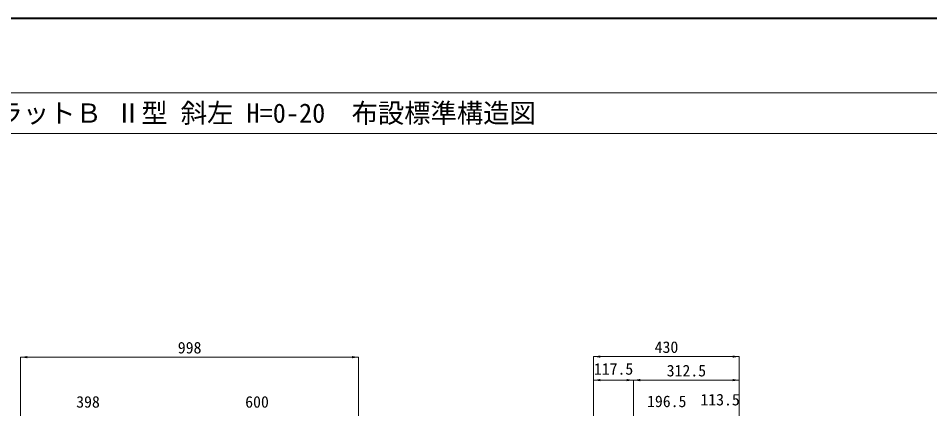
# Model space of a CAD drawing. Units: millimetres at full size. Extents: x 0 to 26200, y 7460 to 13400.
# Drawn here: x 10946 to 13637, y 12047 to 13200 of the extents above; entities that cross this region are included whole.
import ezdxf
from ezdxf.enums import TextEntityAlignment as Align

# ---------------------------------------------------------------- set-up
doc = ezdxf.new("R2010")
doc.units = ezdxf.units.MM
doc.header["$LTSCALE"] = 25
doc.layers.add('図枠', color=7, linetype='Continuous', lineweight=5)
doc.layers.add('寸法線', color=7, linetype='Continuous', lineweight=9)
doc.styles.add('ＭＳ ゴシック', font='')
doc.styles.get('ＭＳ ゴシック').set_extended_font_data('MS Gothic')

# ---------------------------------------------------------------- blocks, each defined once
blk = doc.blocks.new('filled_arrow')
at = {"color": 0, "linetype": 'Continuous', "lineweight": -2}
blk.add_solid([(7.5, 1.25), (0, 0), (7.5, -1.25)], dxfattribs=at)

msp = doc.modelspace()

# ---------------------------------------------------------------- linework, layer by layer
at = {"layer": '図枠', "lineweight": 40}
msp.add_line((9300, 13199.96), (17100, 13199.96), dxfattribs=at)
at = {"layer": '図枠', "lineweight": 13}
for p, q in [((9600, 12979.96), (16800, 12979.96)), ((9600, 12859.96), (16800, 12859.96))]:
    msp.add_line(p, q, dxfattribs=at)
at = {"layer": '寸法線'}
for p, q in [((11950.5, 12199.56), (10952.5, 12199.56)), ((10952.5, 11948.22), (10952.5, 12199.56)), ((11950.5, 11739.22), (11950.5, 12199.56)), ((13074.33, 12201.22), (12644.33, 12201.22)), ((12644.33, 11763.22), (12644.33, 12201.22)), ((13074.33, 11731.22), (13074.33, 12201.22)), ((12761.83, 12131.85), (12644.33, 12131.85)), ((12644.33, 11763.22), (12644.33, 12131.85)), ((12761.83, 11763.22), (12761.83, 12131.85)), ((12761.83, 12131.85), (13074.33, 12131.85)), ((12761.83, 11761.24), (12761.83, 12131.85)), ((13074.33, 11961.22), (13074.33, 12131.85))]:
    msp.add_line(p, q, dxfattribs=at)

# ---------------------------------------------------------------- block references
at = {"layer": '寸法線', "xscale": 2.67, "yscale": 2.67}
for p in [(10952.5, 12199.56), (12644.33, 12201.22), (12644.33, 12131.85), (12761.83, 12131.85)]:
    msp.add_blockref('filled_arrow', p, dxfattribs=at)
at = {"layer": '寸法線', "xscale": 2.67, "yscale": 2.67, "rotation": 180}
for p in [(11950.5, 12199.56), (13074.33, 12201.22), (12761.83, 12131.85), (13074.33, 12131.85)]:
    msp.add_blockref('filled_arrow', p, dxfattribs=at)

# ---------------------------------------------------------------- texts
at = {"layer": '図枠', "style": 'ＭＳ ゴシック'}
msp.add_text(' ＩＢＣ排水側溝 深型集水桝 セミフラットＢ Ⅱ型 斜左 H=0-20\u3000布設標準構造図 ', height=56.96, dxfattribs=at).set_placement((9600, 12919.96), align=Align.MIDDLE_LEFT)
at = {"layer": '寸法線', "style": 'ＭＳ ゴシック'}
for s, p in [('430', (12859.33, 12229.22)), ('998', (11451.5, 12227.56)), ('117.5', (12703.08, 12164.85)), ('312.5', (12918.08, 12159.85)), ('398', (11151.5, 12067.62)), ('600', (11650.5, 12067.62)), ('196.5', (12860.08, 12069.22)), ('113.5', (13017.58, 12074.22))]:
    msp.add_text(s, height=34.18, dxfattribs=at).set_placement(p, align=Align.MIDDLE_CENTER)

doc.saveas('drawing.dxf')
